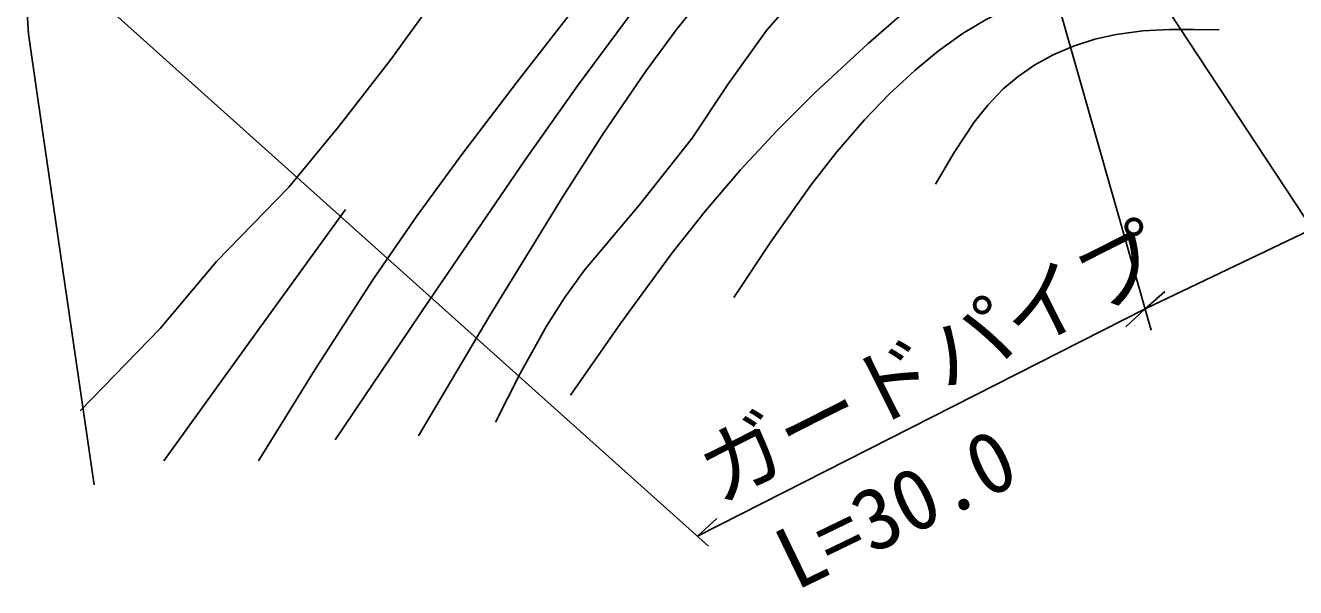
# Model space of a CAD drawing. Units: millimetres, scale not verified. Extents: x 40000 to 680000, y 20000 to 380000.
# Drawn here: x 414825 to 452462, y 224161 to 240814 of the extents above; entities that cross this region are included whole.
import ezdxf
from ezdxf.enums import TextEntityAlignment as Align

# ---------------------------------------------------------------- set-up
doc = ezdxf.new("R2010")
doc.units = ezdxf.units.MM
doc.header["$LTSCALE"] = 1000
doc.layers.add('M-BGD', color=7, linetype='Continuous', lineweight=25)
doc.styles.add('ＭＳ ゴシック', font='')
doc.styles.get('ＭＳ ゴシック').set_extended_font_data('MS Gothic')

msp = doc.modelspace()

# ---------------------------------------------------------------- linework, layer by layer
at = {"layer": 'M-BGD'}
for p, q in [((438529, 256739), (456468, 229436)), ((441256, 256075), (448181, 231785)), ((448001, 232416), (474334, 244996)), ((414859, 243496), (435062, 225392)), ((414917, 240569), (414825, 242111)), ((426931, 241558), (425655, 239805)), ((415193, 238636), (414917, 240569)), ((425655, 239805), (424101, 237812)), ((416858, 227209), (415193, 238636)), ((424101, 237812), (422626, 236019)), ((422626, 236019), (420488, 233825)), ((420488, 233825), (418814, 231832)), ((448001, 232416), (448585, 232934)), ((434741, 225679), (448001, 232416)), ((448001, 232416), (447430, 231884)), ((418814, 231832), (416447, 229399)), ((434741, 225679), (435312, 226211))]:
    msp.add_line(p, q, dxfattribs=at)
for points in [[(430974, 229865), (432458, 231987), (433992, 234076), (434977, 235321), (436012, 236533), (437099, 237699), (438230, 238825), (439793, 240277), (441404, 241690), (442283, 242411), (443203, 243087), (443903, 243533), (444641, 243931), (445321, 244229), (446023, 244471), (446704, 244645), (447404, 244761), (448100, 244813), (448797, 244804), (449584, 244730), (450378, 244593), (451333, 244360), (452284, 244065), (453705, 243538)], [(435813, 232755), (436933, 234437), (438102, 236083), (438871, 237068), (439689, 238018), (440416, 238775), (441187, 239492), (441884, 240062), (442614, 240582), (443291, 240994), (444004, 241357), (444689, 241638), (445406, 241866), (446170, 242044), (446957, 242165), (447782, 242230), (448617, 242235), (449565, 242171), (450516, 242047), (451461, 241882), (452414, 241694)], [(426470, 228655), (428586, 232218), (430758, 235757), (431958, 237623), (433207, 239455), (434115, 240689), (435074, 241890)], [(421728, 227919), (423399, 230615), (425120, 233276), (426414, 235151), (427757, 236990), (429398, 239146), (431063, 241284)], [(428755, 229059), (429487, 230500), (430270, 231907), (430802, 232748), (431385, 233555), (433008, 235494), (434585, 237473), (435659, 239089), (436781, 240667), (437400, 241361)], [(424006, 228537), (426792, 232668), (429618, 236802), (431184, 239023), (432800, 241209)], [(441795, 236116), (442343, 237054), (442936, 237950), (443338, 238455), (443790, 238926), (444240, 239304), (444739, 239643), (445298, 239948), (445886, 240201), (446513, 240404), (447150, 240548), (447933, 240651), (448721, 240694), (449453, 240698), (450196, 240686)], [(418927, 227919), (421615, 231638), (424308, 235365)]]:
    msp.add_lwpolyline(points, dxfattribs=at)

# ---------------------------------------------------------------- texts
at = {"layer": 'M-BGD', "style": 'ＭＳ ゴシック'}
for s, rotation, p in [('ガードパイプ', 26.7, (435607, 226157)), ('L=30.0', 25.8, (437882, 223558))]:
    msp.add_text(s, height=1833, rotation=rotation, dxfattribs=at).set_placement(p, align=Align.BOTTOM_LEFT)

doc.saveas('drawing.dxf')
